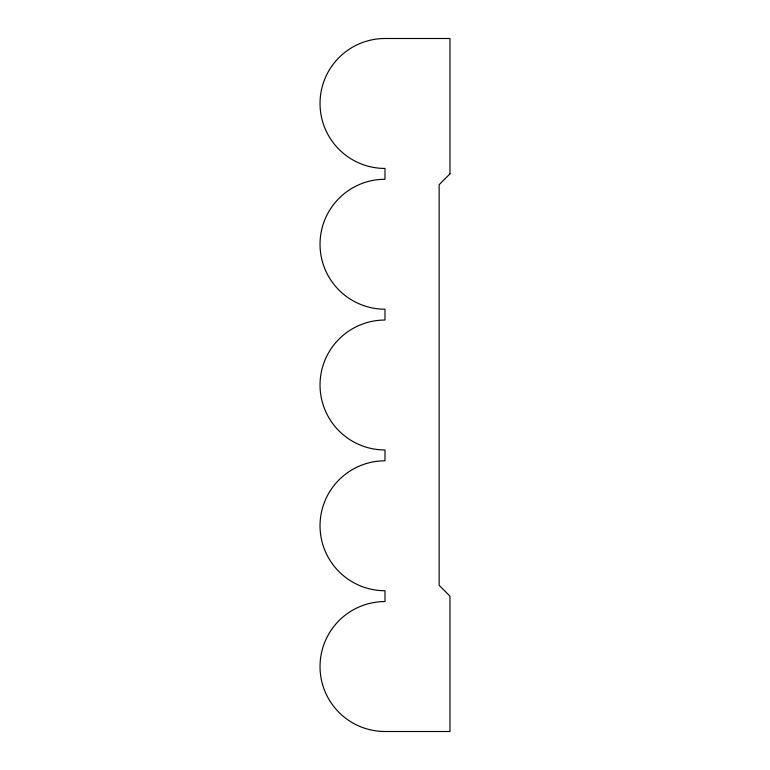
<?xml version="1.0" encoding="UTF-8"?>
<svg xmlns="http://www.w3.org/2000/svg" width="770" height="770" viewBox="0 0 770 770"><rect width="100%" height="100%" fill="white"/><g stroke="black" fill="none" stroke-linecap="round" stroke-linejoin="round"><path stroke-width="1.16" d="M449.969 173.847L439.141 184.684L439.141 585.316L449.969 596.153L449.969 731.5L385 731.5A64.969 64.969 0 0 1 320.031 666.531A64.969 64.969 0 0 1 385 601.562L385 590.734A64.969 64.969 0 0 1 320.031 525.766A64.969 64.969 0 0 1 385 460.797L385 449.969A64.969 64.969 0 0 1 320.031 385A64.969 64.969 0 0 1 385 320.031L385 309.203A64.969 64.969 0 0 1 320.031 244.234A64.969 64.969 0 0 1 385 179.266L385 168.438A64.969 64.969 0 0 1 320.031 103.469A64.969 64.969 0 0 1 385 38.5L449.969 38.5L449.969 173.847"/></g></svg>
